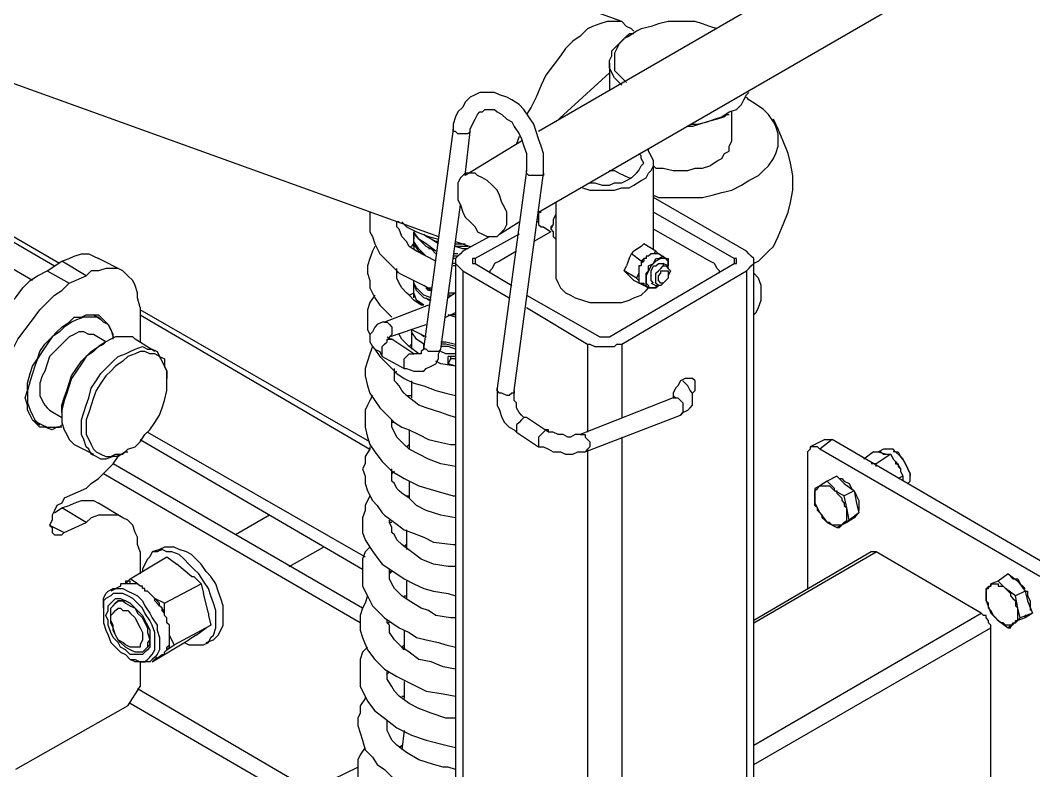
# Model space of a CAD drawing. Extents: x 3 to 592, y 5 to 207.
# Drawn here: x 535.58 to 550.21, y 80.63 to 91.46 of the extents above; entities that cross this region are included whole.
import ezdxf

# ---------------------------------------------------------------- set-up
doc = ezdxf.new("R2010")
doc.units = 0
doc.layers.get('0').update_dxf_attribs({"linetype": 'CONTINUOUS'})
picture_1 = doc.add_image_def('image5.jpg', size_in_pixel=(760, 1236))

msp = doc.modelspace()

# ---------------------------------------------------------------- linework, layer by layer
at = {"color": 7}
for points in [[(527.82257, 93.309722), (541.616181, 88.335556)], [(548.177848, 92.815833), (543.06257, 89.8525)], [(544.262015, 91.44), (542.321737, 92.145556)], [(543.06257, 88.688333), (548.671737, 91.933889)], [(544.438404, 91.298889), (544.403126, 91.334167), (544.33257, 91.369444), (544.262015, 91.44), (544.191459, 91.44), (544.120904, 91.44), (544.050348, 91.44), (543.944515, 91.404722), (543.838681, 91.369444), (543.768126, 91.334167), (543.662293, 91.228333), (543.556459, 91.157778), (543.450626, 91.051944), (543.38007, 90.946111), (543.274237, 90.805), (543.168404, 90.663889), (543.097848, 90.522778), (543.027293, 90.346389), (542.956737, 90.205278), (542.886181, 90.099444)], [(545.637848, 91.334167), (545.532015, 91.369444), (545.426181, 91.404722), (545.320348, 91.44), (545.179237, 91.44), (545.038126, 91.44), (544.932293, 91.44), (544.791181, 91.404722), (544.685348, 91.369444), (544.544237, 91.334167), (544.473681, 91.298889), (544.367848, 91.228333), (544.297293, 91.193056), (544.226737, 91.1225), (544.191459, 91.051944)], [(544.120904, 91.016667), (544.191459, 91.087222), (544.262015, 91.157778), (544.33257, 91.228333), (544.367848, 91.263611)], [(544.438404, 91.263611), (544.367848, 91.263611)], [(544.262015, 90.522778), (544.226737, 90.558056), (544.156181, 90.628611), (544.120904, 90.699167), (544.085626, 90.769722), (544.085626, 90.875556), (544.120904, 90.946111), (544.120904, 91.016667)], [(544.191459, 91.051944), (544.156181, 90.981389), (544.156181, 90.910833), (544.156181, 90.840278), (544.156181, 90.734444), (544.226737, 90.663889), (544.262015, 90.628611), (544.33257, 90.558056)], [(544.085626, 90.840278), (544.085626, 90.522778)], [(544.085626, 90.699167), (543.309515, 89.993611)], [(544.085626, 90.522778), (544.085626, 90.452222)], [(543.133126, 89.252778), (543.133126, 89.288056), (543.133126, 89.429167), (543.133126, 89.535), (543.097848, 89.640833), (543.06257, 89.746667), (543.027293, 89.8525), (542.992015, 89.958333), (542.921459, 90.064167), (542.850904, 90.17), (542.780348, 90.240556), (542.674515, 90.311111), (542.603959, 90.346389), (542.498126, 90.381667), (542.42757, 90.416944), (542.321737, 90.416944), (542.215904, 90.416944), (542.145348, 90.381667), (542.074793, 90.346389), (542.004237, 90.275833), (541.968959, 90.205278), (541.898404, 90.134722), (541.863126, 90.064167), (541.827848, 89.958333), (541.827848, 89.887778)], [(545.249793, 89.958333), (545.355626, 89.958333), (545.496737, 89.993611), (545.60257, 90.028889), (545.708404, 90.064167), (545.814237, 90.134722), (545.92007, 90.17), (545.990626, 90.240556), (546.025904, 90.311111), (546.061181, 90.381667), (546.096459, 90.416944)], [(544.720626, 88.935278), (544.791181, 88.9), (544.932293, 88.9), (545.108681, 88.9), (545.249793, 88.9), (545.426181, 88.9), (545.567293, 88.935278), (545.708404, 88.970556), (545.849515, 89.005833), (545.990626, 89.076389), (546.096459, 89.146944), (546.23757, 89.2175), (546.308126, 89.288056), (546.378681, 89.358611), (546.449237, 89.464444), (546.484515, 89.535), (546.519793, 89.640833), (546.519793, 89.711389), (546.519793, 89.817222), (546.484515, 89.923056), (546.449237, 89.993611), (546.378681, 90.099444), (546.308126, 90.17), (546.202293, 90.240556), (546.096459, 90.311111), (546.061181, 90.346389)], [(542.074793, 89.8525), (542.074793, 89.887778), (542.11007, 89.958333), (542.145348, 90.028889), (542.180626, 90.099444), (542.215904, 90.134722), (542.251181, 90.134722), (542.286459, 90.17), (542.357015, 90.17), (542.42757, 90.17), (542.462848, 90.134722), (542.533404, 90.099444), (542.603959, 90.028889), (542.674515, 89.993611), (542.709793, 89.923056), (542.780348, 89.817222), (542.815626, 89.746667), (542.850904, 89.640833), (542.886181, 89.535), (542.886181, 89.464444), (542.886181, 89.358611), (542.886181, 89.288056)], [(545.778959, 90.099444), (545.743681, 90.064167), (545.637848, 90.028889), (545.496737, 89.993611), (545.390904, 89.958333), (545.28507, 89.923056), (545.214515, 89.923056)], [(545.778959, 90.099444), (545.814237, 90.099444)], [(545.849515, 89.711389), (545.849515, 90.134722)], [(546.449237, 88.194444), (546.519793, 88.335556), (546.590348, 88.511944), (546.660904, 88.688333), (546.696181, 88.829444), (546.731459, 89.005833), (546.731459, 89.2175), (546.696181, 89.393889), (546.660904, 89.535), (546.590348, 89.711389), (546.519793, 89.887778), (546.449237, 90.028889)], [(541.827848, 89.887778), (541.404515, 86.748056)], [(542.074793, 89.8525), (542.039515, 89.817222), (542.004237, 89.817222), (541.968959, 89.817222), (541.898404, 89.817222), (541.863126, 89.8525), (541.827848, 89.8525), (541.827848, 89.887778)], [(542.004237, 89.2175), (542.074793, 89.8525)], [(542.815626, 89.711389), (542.004237, 89.2175)], [(542.780348, 89.781944), (542.74507, 89.676111)], [(544.720626, 89.358611), (544.755904, 89.323333), (544.861737, 89.323333), (545.002848, 89.288056), (545.108681, 89.288056), (545.214515, 89.288056), (545.320348, 89.323333), (545.426181, 89.323333), (545.532015, 89.358611), (545.637848, 89.429167), (545.708404, 89.464444), (545.743681, 89.535), (545.814237, 89.570278), (545.814237, 89.640833), (545.849515, 89.711389)], [(543.69757, 89.041111), (543.803404, 89.005833), (543.909237, 89.005833), (544.01507, 89.005833), (544.156181, 89.005833), (544.262015, 89.041111), (544.367848, 89.041111), (544.438404, 89.076389), (544.544237, 89.146944), (544.614793, 89.182222), (544.65007, 89.252778), (544.685348, 89.288056), (544.720626, 89.358611), (544.720626, 89.429167), (544.685348, 89.499722), (544.65007, 89.570278), (544.65007, 89.605556)], [(543.803404, 89.111667), (543.873959, 89.111667), (543.979793, 89.076389), (544.085626, 89.076389), (544.156181, 89.111667), (544.262015, 89.111667), (544.33257, 89.146944), (544.403126, 89.182222), (544.473681, 89.252778), (544.508959, 89.288056), (544.544237, 89.358611), (544.579515, 89.393889), (544.544237, 89.464444), (544.544237, 89.499722), (544.508959, 89.535)], [(544.720626, 88.159167), (544.720626, 89.393889)], [(542.886181, 89.288056), (542.462848, 86.148333)], [(542.709793, 86.113056), (543.133126, 89.252778)], [(543.133126, 89.252778), (543.133126, 89.2175), (543.097848, 89.2175), (543.06257, 89.2175), (543.027293, 89.2175), (542.956737, 89.2175), (542.921459, 89.2175), (542.886181, 89.252778), (542.886181, 89.288056)], [(544.085626, 89.288056), (544.156181, 89.288056), (544.226737, 89.252778), (544.297293, 89.2175), (544.367848, 89.182222), (544.403126, 89.182222)], [(536.148126, 87.9475), (534.137293, 89.111667)], [(535.76007, 87.700556), (533.467015, 89.041111)], [(534.137293, 89.041111), (536.07757, 87.912222)], [(541.651459, 86.712778), (541.933681, 88.794167)], [(543.309515, 88.829444), (543.309515, 87.771111)], [(546.061181, 88.123889), (544.720626, 88.9)], [(540.628404, 88.688333), (540.628404, 88.653056), (540.628404, 88.511944), (540.628404, 88.406111), (540.663681, 88.335556), (540.698959, 88.229722), (540.769515, 88.088611), (540.910626, 87.9475), (541.051737, 87.806389), (541.263404, 87.700556), (541.47507, 87.594722), (541.510348, 87.594722)], [(543.097848, 88.688333), (543.06257, 88.688333), (543.06257, 88.617778), (543.06257, 88.5825), (543.06257, 88.511944), (543.097848, 88.476667), (543.133126, 88.476667)], [(543.06257, 88.688333), (543.097848, 88.688333)], [(543.06257, 88.5825), (543.06257, 88.617778), (543.06257, 88.688333)], [(543.309515, 88.653056), (543.274237, 88.5825), (543.274237, 88.511944), (543.238959, 88.441389), (543.274237, 88.406111), (543.274237, 88.335556), (543.309515, 88.300278)], [(543.309515, 88.653056), (543.274237, 88.5825), (543.274237, 88.511944), (543.238959, 88.476667)], [(545.884793, 88.018056), (544.720626, 88.688333)], [(541.051737, 88.547222), (541.016459, 88.547222)], [(541.580904, 87.982778), (541.439793, 88.053333), (541.298681, 88.123889), (541.192848, 88.194444), (541.15757, 88.265), (541.087015, 88.335556), (541.051737, 88.441389), (541.016459, 88.476667), (541.016459, 88.547222)], [(541.087015, 88.547222), (541.15757, 88.476667), (541.298681, 88.406111), (541.47507, 88.335556), (541.616181, 88.300278)], [(542.498126, 88.370833), (542.780348, 88.547222)], [(543.06257, 88.547222), (543.027293, 88.547222)], [(543.133126, 88.476667), (543.238959, 88.406111)], [(543.238959, 88.476667), (543.238959, 88.441389)], [(543.309515, 88.547222), (543.309515, 88.476667), (543.309515, 88.441389), (543.309515, 88.370833), (543.309515, 88.335556)], [(541.580904, 88.123889), (541.439793, 88.229722), (541.333959, 88.300278), (541.263404, 88.406111)], [(541.580904, 88.123889), (541.439793, 88.194444), (541.333959, 88.300278), (541.263404, 88.370833), (541.263404, 88.406111)], [(541.580904, 87.982778), (541.439793, 88.053333), (541.333959, 88.159167), (541.263404, 88.265), (541.263404, 88.370833)], [(541.263404, 88.335556), (541.263404, 88.300278)], [(541.616181, 88.265), (541.580904, 88.265), (541.439793, 88.335556), (541.404515, 88.370833)], [(541.616181, 88.229722), (541.510348, 88.300278), (541.47507, 88.335556)], [(542.357015, 88.335556), (541.968959, 88.123889)], [(542.780348, 88.370833), (542.145348, 88.018056)], [(543.238959, 88.406111), (542.992015, 88.265)], [(545.532015, 87.982778), (544.720626, 88.441389)], [(540.698959, 88.194444), (540.663681, 88.123889), (540.628404, 88.018056), (540.593126, 87.912222), (540.593126, 87.806389), (540.628404, 87.700556), (540.628404, 87.594722), (540.698959, 87.453611), (540.769515, 87.347778), (540.84007, 87.277222), (540.910626, 87.206667), (540.945904, 87.171389)], [(541.228126, 88.194444), (541.263404, 88.229722)], [(541.404515, 88.088611), (541.333959, 88.123889), (541.263404, 88.229722), (541.263404, 88.300278)], [(541.263404, 88.194444), (541.263404, 88.229722)], [(541.263404, 88.194444), (541.263404, 88.159167)], [(541.863126, 88.265), (542.074793, 88.194444)], [(541.863126, 88.229722), (541.898404, 88.229722), (542.004237, 88.229722)], [(542.039515, 88.194444), (541.933681, 88.194444), (541.863126, 88.194444)], [(542.039515, 88.159167), (541.968959, 88.159167), (541.863126, 88.194444)], [(544.544237, 88.194444), (544.438404, 88.123889)], [(544.544237, 88.194444), (544.579515, 88.229722)], [(544.755904, 88.123889), (544.579515, 88.229722)], [(546.449237, 88.194444), (546.378681, 88.123889), (546.308126, 88.053333), (546.23757, 87.982778), (546.167015, 87.9475)], [(536.183404, 87.982778), (536.289237, 88.018056), (536.359793, 88.053333), (536.465626, 88.088611), (536.571459, 88.088611), (536.642015, 88.053333), (536.71257, 88.018056)], [(541.580904, 88.088611), (541.510348, 88.159167), (541.47507, 88.159167)], [(541.898404, 88.088611), (541.827848, 88.088611)], [(541.898404, 88.053333), (541.827848, 88.053333)], [(541.968959, 88.123889), (541.933681, 88.088611), (541.898404, 88.053333), (541.863126, 88.018056), (541.863126, 87.982778), (541.863126, 87.9475), (541.898404, 87.912222), (541.933681, 87.876944), (541.968959, 87.841667)], [(542.74507, 88.123889), (542.498126, 87.982778)], [(544.367848, 88.018056), (544.403126, 88.088611)], [(544.403126, 88.088611), (544.438404, 88.123889)], [(544.544237, 87.982778), (544.403126, 88.088611)], [(544.685348, 88.088611), (544.65007, 88.053333), (544.614793, 88.053333), (544.614793, 88.018056)], [(544.791181, 88.088611), (544.755904, 88.088611), (544.720626, 88.088611), (544.685348, 88.088611)], [(544.720626, 88.088611), (544.685348, 88.088611)], [(544.755904, 88.123889), (544.720626, 88.088611)], [(544.791181, 88.088611), (544.755904, 88.088611), (544.720626, 88.088611)], [(544.791181, 88.088611), (544.755904, 88.123889)], [(544.755904, 88.018056), (544.791181, 88.018056), (544.861737, 88.053333), (544.897015, 88.018056), (544.932293, 88.018056), (544.932293, 87.982778), (544.932293, 87.912222)], [(544.897015, 88.018056), (544.791181, 88.088611)], [(546.061181, 87.841667), (546.096459, 87.876944), (546.131737, 87.912222), (546.167015, 87.9475), (546.167015, 87.982778), (546.167015, 88.018056), (546.131737, 88.053333), (546.096459, 88.088611), (546.061181, 88.123889)], [(535.971737, 87.841667), (536.183404, 87.982778)], [(536.536181, 87.771111), (536.183404, 87.982778)], [(537.065348, 87.841667), (536.71257, 88.018056)], [(541.863126, 88.018056), (541.827848, 88.018056)], [(541.863126, 87.9475), (541.827848, 87.9475)], [(541.863126, 87.912222), (541.827848, 87.912222)], [(541.863126, 87.912222), (541.827848, 87.912222)], [(541.863126, 87.982778), (541.863126, 71.225833)], [(542.145348, 88.018056), (542.11007, 88.018056), (542.11007, 87.982778), (542.11007, 87.9475), (542.145348, 87.9475)], [(542.145348, 88.018056), (542.145348, 87.9475)], [(542.145348, 87.9475), (542.674515, 87.63)], [(542.498126, 87.982778), (542.42757, 87.9475), (542.392293, 87.876944), (542.357015, 87.841667), (542.357015, 87.806389)], [(544.085626, 86.889167), (545.884793, 87.9475)], [(544.297293, 87.841667), (544.33257, 87.912222)], [(544.367848, 88.018056), (544.33257, 87.912222)], [(544.544237, 87.912222), (544.508959, 87.912222), (544.508959, 87.876944), (544.508959, 87.841667), (544.508959, 87.806389)], [(544.614793, 88.018056), (544.579515, 88.018056), (544.579515, 87.982778), (544.544237, 87.9475), (544.544237, 87.912222)], [(544.614793, 88.018056), (544.579515, 88.018056), (544.579515, 87.982778), (544.544237, 87.982778), (544.544237, 87.9475), (544.544237, 87.912222)], [(544.614793, 88.018056), (544.579515, 88.018056), (544.544237, 87.982778)], [(544.544237, 87.982778), (544.544237, 87.912222)], [(544.755904, 87.63), (544.755904, 87.594722), (544.720626, 87.594722), (544.685348, 87.594722), (544.65007, 87.594722), (544.614793, 87.63), (544.614793, 87.665278), (544.614793, 87.735833), (544.614793, 87.806389), (544.65007, 87.841667), (544.65007, 87.912222), (544.720626, 87.9475), (544.755904, 88.018056)], [(544.755904, 87.982778), (544.720626, 87.9475), (544.685348, 87.912222), (544.65007, 87.841667), (544.614793, 87.771111), (544.614793, 87.735833), (544.614793, 87.665278), (544.65007, 87.63), (544.65007, 87.594722), (544.720626, 87.594722), (544.755904, 87.594722), (544.791181, 87.63)], [(544.720626, 87.665278), (544.685348, 87.700556), (544.685348, 87.771111), (544.685348, 87.806389), (544.685348, 87.841667), (544.720626, 87.912222), (544.755904, 87.912222)], [(544.932293, 87.876944), (544.932293, 87.912222), (544.932293, 87.9475), (544.932293, 87.982778), (544.897015, 88.018056), (544.861737, 88.018056), (544.826459, 88.018056), (544.755904, 87.982778)], [(544.755904, 87.912222), (544.791181, 87.9475), (544.826459, 87.9475), (544.861737, 87.9475), (544.861737, 87.912222)], [(544.932293, 87.912222), (544.861737, 87.9475)], [(545.673126, 87.806389), (545.673126, 87.841667), (545.637848, 87.876944), (545.60257, 87.9475), (545.532015, 87.982778)], [(545.884793, 87.9475), (545.92007, 87.9475), (545.92007, 87.982778), (545.92007, 88.018056), (545.884793, 88.018056)], [(545.884793, 88.018056), (545.884793, 87.9475)], [(546.167015, 71.225833), (546.167015, 87.982778)], [(534.913404, 85.901389), (534.913404, 86.0425), (534.913404, 86.183611), (534.948681, 86.324722), (534.948681, 86.465833), (535.019237, 86.606944), (535.054515, 86.783333), (535.12507, 86.924444), (535.230904, 87.065556), (535.301459, 87.206667), (535.407293, 87.347778), (535.513126, 87.453611), (535.618959, 87.594722), (535.724793, 87.700556), (535.830626, 87.771111), (535.971737, 87.841667)], [(535.971737, 87.841667), (536.289237, 87.665278)], [(536.289237, 87.665278), (536.536181, 87.771111)], [(537.312293, 87.3125), (537.277015, 87.453611), (537.277015, 87.524167), (537.241737, 87.63), (537.206459, 87.700556), (537.135904, 87.771111), (537.065348, 87.841667), (536.994793, 87.876944), (536.924237, 87.876944), (536.818404, 87.876944), (536.71257, 87.841667), (536.606737, 87.841667), (536.536181, 87.771111)], [(541.404515, 87.347778), (541.369237, 87.347778), (541.263404, 87.418333), (541.192848, 87.488889), (541.15757, 87.524167), (541.087015, 87.594722), (541.051737, 87.665278), (541.016459, 87.735833), (541.016459, 87.806389), (541.016459, 87.841667), (541.016459, 87.876944)], [(541.016459, 87.841667), (541.016459, 87.806389)], [(541.968959, 87.841667), (542.639237, 87.453611)], [(541.968959, 87.841667), (541.968959, 71.084722)], [(543.309515, 87.771111), (543.309515, 87.735833), (543.344793, 87.665278), (543.38007, 87.594722), (543.450626, 87.524167), (543.521181, 87.488889)], [(544.262015, 86.783333), (546.061181, 87.841667)], [(544.473681, 87.735833), (544.297293, 87.841667)], [(544.33257, 87.806389), (544.297293, 87.841667)], [(544.33257, 87.806389), (544.403126, 87.735833)], [(544.438404, 87.700556), (544.403126, 87.735833)], [(544.508959, 87.806389), (544.473681, 87.735833)], [(544.473681, 87.735833), (544.508959, 87.700556)], [(544.508959, 87.806389), (544.508959, 87.771111), (544.508959, 87.735833), (544.508959, 87.700556)], [(544.508959, 87.806389), (544.508959, 87.771111), (544.508959, 87.735833), (544.508959, 87.700556)], [(546.061181, 87.841667), (546.061181, 71.084722)], [(546.167015, 87.206667), (546.202293, 87.241944), (546.23757, 87.3125), (546.272848, 87.418333), (546.272848, 87.488889), (546.272848, 87.559444), (546.272848, 87.63), (546.23757, 87.735833), (546.167015, 87.806389)], [(535.266181, 85.689722), (535.230904, 85.830833), (535.266181, 85.971944), (535.266181, 86.113056), (535.301459, 86.254167), (535.372015, 86.430556), (535.407293, 86.571667), (535.477848, 86.712778), (535.548404, 86.853889), (535.654237, 86.995), (535.76007, 87.136111), (535.865904, 87.277222), (535.971737, 87.383056), (536.07757, 87.488889), (536.183404, 87.559444), (536.289237, 87.665278)], [(541.510348, 87.453611), (541.404515, 87.488889), (541.298681, 87.594722), (541.263404, 87.665278), (541.263404, 87.700556)], [(541.510348, 87.418333), (541.404515, 87.453611), (541.298681, 87.559444), (541.263404, 87.665278), (541.263404, 87.700556)], [(541.404515, 87.347778), (541.298681, 87.418333), (541.263404, 87.524167), (541.263404, 87.63), (541.263404, 87.665278)], [(541.369237, 87.347778), (541.298681, 87.418333), (541.263404, 87.524167), (541.263404, 87.594722)], [(541.510348, 87.559444), (541.404515, 87.63)], [(541.510348, 87.559444), (541.47507, 87.559444), (541.439793, 87.594722)], [(543.521181, 87.488889), (543.591737, 87.453611), (543.69757, 87.418333), (543.803404, 87.383056), (543.909237, 87.383056), (544.01507, 87.383056), (544.156181, 87.383056), (544.262015, 87.383056), (544.367848, 87.418333), (544.438404, 87.453611), (544.544237, 87.488889), (544.614793, 87.559444), (544.65007, 87.594722)], [(544.579515, 87.63), (544.438404, 87.700556)], [(544.508959, 87.700556), (544.508959, 87.665278), (544.544237, 87.665278)], [(544.544237, 87.665278), (544.65007, 87.594722)], [(544.544237, 87.665278), (544.579515, 87.665278)], [(544.579515, 87.665278), (544.579515, 87.63)], [(544.579515, 87.665278), (544.579515, 87.63)], [(544.579515, 87.63), (544.614793, 87.63)], [(544.685348, 87.665278), (544.755904, 87.63)], [(544.755904, 87.63), (544.791181, 87.63)], [(540.698959, 87.488889), (540.628404, 87.383056), (540.593126, 87.277222), (540.593126, 87.136111), (540.593126, 86.995), (540.628404, 86.924444), (540.628404, 86.818611)], [(541.192848, 87.488889), (541.263404, 87.524167)], [(541.263404, 87.453611), (541.263404, 87.488889), (541.263404, 87.524167)], [(541.510348, 87.418333), (541.47507, 87.418333), (541.439793, 87.453611)], [(541.863126, 87.524167), (541.757293, 87.453611)], [(541.757293, 87.524167), (541.863126, 87.524167)], [(541.79257, 87.488889), (541.757293, 87.488889)], [(542.886181, 87.488889), (543.944515, 86.889167)], [(537.312293, 87.3125), (537.312293, 86.818611)], [(541.47507, 87.347778), (540.84007, 87.100833)], [(542.886181, 87.3125), (543.768126, 86.783333)], [(535.654237, 86.007222), (535.689515, 86.113056), (535.689515, 86.218889), (535.724793, 86.36), (535.76007, 86.465833), (535.830626, 86.571667), (535.865904, 86.6775), (535.936459, 86.783333), (536.042293, 86.889167), (536.112848, 86.959722), (536.183404, 87.030278), (536.289237, 87.100833), (536.359793, 87.171389), (536.465626, 87.171389), (536.536181, 87.206667), (536.642015, 87.206667), (536.71257, 87.206667), (536.747848, 87.171389), (536.818404, 87.100833), (536.853681, 87.065556), (536.888959, 86.995), (536.924237, 86.889167)], [(536.924237, 86.853889), (536.924237, 86.924444), (536.888959, 86.995), (536.853681, 87.065556), (536.783126, 87.100833), (536.71257, 87.171389), (536.642015, 87.171389), (536.571459, 87.171389), (536.500904, 87.171389), (536.39507, 87.136111), (536.324515, 87.100833), (536.218681, 87.030278), (536.148126, 86.959722), (536.042293, 86.889167), (535.971737, 86.783333), (535.901181, 86.6775), (535.830626, 86.571667), (535.795348, 86.465833), (535.76007, 86.36), (535.724793, 86.254167), (535.689515, 86.113056), (535.689515, 86.007222)], [(536.747848, 87.136111), (536.642015, 87.206667)], [(540.628404, 85.372222), (537.312293, 87.277222)], [(537.312293, 87.206667), (540.628404, 85.266389)], [(541.722015, 87.171389), (541.863126, 87.241944)], [(541.863126, 87.171389), (541.757293, 87.206667)], [(541.863126, 87.206667), (541.79257, 87.206667)], [(541.863126, 87.206667), (541.827848, 87.206667)], [(540.84007, 87.100833), (540.804793, 87.100833), (540.734237, 87.065556), (540.698959, 87.030278), (540.663681, 86.959722), (540.628404, 86.924444), (540.628404, 86.853889), (540.628404, 86.818611), (540.663681, 86.748056), (540.698959, 86.712778), (540.769515, 86.6775), (540.804793, 86.606944)], [(540.84007, 87.100833), (540.875348, 87.100833), (540.910626, 87.065556), (540.945904, 87.030278), (540.945904, 86.995), (540.945904, 86.959722)], [(540.910626, 86.889167), (541.439793, 87.065556)], [(536.642015, 86.924444), (536.571459, 86.924444), (536.500904, 86.959722), (536.430348, 86.959722), (536.359793, 86.924444), (536.289237, 86.889167), (536.218681, 86.818611), (536.148126, 86.748056), (536.07757, 86.6775), (536.007015, 86.606944), (535.971737, 86.501111), (535.936459, 86.395278), (535.901181, 86.324722), (535.865904, 86.218889), (535.865904, 86.113056)], [(537.241737, 86.853889), (537.206459, 86.889167), (537.135904, 86.889167), (537.065348, 86.889167), (536.959515, 86.889167), (536.888959, 86.853889), (536.818404, 86.818611), (536.71257, 86.748056), (536.642015, 86.6775), (536.536181, 86.606944), (536.465626, 86.501111), (536.39507, 86.395278), (536.324515, 86.289444), (536.289237, 86.183611), (536.253959, 86.077778), (536.218681, 85.971944), (536.183404, 85.830833), (536.183404, 85.725)], [(536.818404, 86.818611), (536.642015, 86.924444)], [(540.945904, 86.853889), (540.910626, 86.853889), (540.875348, 86.889167)], [(540.945904, 86.959722), (540.945904, 86.924444), (540.910626, 86.889167)], [(540.910626, 86.853889), (540.910626, 86.889167)], [(541.333959, 86.642222), (541.192848, 86.748056), (541.087015, 86.853889), (541.051737, 86.924444)], [(541.228126, 86.995), (541.439793, 86.889167)], [(541.228126, 86.995), (541.228126, 86.712778)], [(541.404515, 86.748056), (541.404515, 86.783333), (541.298681, 86.853889), (541.228126, 86.959722)], [(541.404515, 86.889167), (541.369237, 86.924444)], [(543.944515, 86.889167), (543.979793, 86.889167), (544.01507, 86.889167), (544.050348, 86.889167), (544.085626, 86.889167)], [(536.183404, 85.795556), (536.183404, 85.901389), (536.218681, 86.007222), (536.253959, 86.113056), (536.289237, 86.218889), (536.324515, 86.324722), (536.39507, 86.430556), (536.465626, 86.536389), (536.536181, 86.606944), (536.606737, 86.6775), (536.71257, 86.748056), (536.783126, 86.783333)], [(536.465626, 85.583889), (536.465626, 85.689722), (536.500904, 85.795556), (536.536181, 85.901389), (536.571459, 86.007222), (536.606737, 86.148333), (536.677293, 86.254167), (536.747848, 86.36), (536.818404, 86.430556), (536.924237, 86.536389), (536.994793, 86.606944), (537.100626, 86.642222), (537.171181, 86.6775), (537.241737, 86.712778), (537.34757, 86.748056), (537.418126, 86.712778), (537.488681, 86.712778), (537.559237, 86.6775), (537.594515, 86.606944), (537.66507, 86.571667), (537.66507, 86.465833), (537.700348, 86.395278), (537.700348, 86.289444)], [(536.818404, 86.818611), (536.783126, 86.783333)], [(537.523959, 86.6775), (537.241737, 86.853889)], [(540.663681, 86.748056), (540.628404, 86.642222), (540.593126, 86.536389), (540.557848, 86.430556), (540.557848, 86.324722), (540.593126, 86.183611), (540.628404, 86.077778), (540.698959, 85.971944), (540.769515, 85.866111), (540.84007, 85.795556), (540.910626, 85.725), (540.981181, 85.654444), (541.087015, 85.583889), (541.192848, 85.548611), (541.333959, 85.478056), (541.47507, 85.4075), (541.616181, 85.372222), (541.79257, 85.336944), (541.863126, 85.336944)], [(540.698959, 86.712778), (540.769515, 86.606944), (540.945904, 86.430556), (541.016459, 86.36), (541.122293, 86.289444), (541.263404, 86.218889), (541.404515, 86.183611), (541.580904, 86.113056), (541.722015, 86.077778), (541.863126, 86.0425)], [(540.804793, 86.606944), (540.804793, 86.642222), (540.804793, 86.6775), (540.804793, 86.748056), (540.84007, 86.783333), (540.875348, 86.818611), (540.875348, 86.853889), (540.910626, 86.853889), (540.945904, 86.853889)], [(541.263404, 86.642222), (540.945904, 86.853889)], [(541.122293, 86.430556), (541.15757, 86.430556), (541.263404, 86.395278), (541.333959, 86.395278), (541.404515, 86.395278), (541.439793, 86.430556), (541.510348, 86.465833), (541.580904, 86.501111), (541.616181, 86.571667), (541.616181, 86.642222), (541.651459, 86.712778)], [(541.192848, 86.748056), (541.228126, 86.783333)], [(541.404515, 86.748056), (541.404515, 86.712778), (541.369237, 86.6775), (541.369237, 86.642222), (541.333959, 86.642222), (541.298681, 86.642222), (541.263404, 86.642222)], [(541.651459, 86.712778), (541.616181, 86.6775), (541.580904, 86.6775), (541.510348, 86.6775), (541.47507, 86.6775), (541.439793, 86.712778), (541.404515, 86.712778), (541.404515, 86.748056)], [(541.651459, 86.818611), (541.722015, 86.818611), (541.863126, 86.783333)], [(541.863126, 86.748056), (541.722015, 86.783333), (541.651459, 86.783333)], [(541.863126, 86.712778), (541.757293, 86.748056), (541.651459, 86.748056)], [(543.768126, 86.783333), (543.803404, 86.783333), (543.873959, 86.748056), (543.944515, 86.748056), (544.01507, 86.748056), (544.085626, 86.748056), (544.156181, 86.748056), (544.191459, 86.783333), (544.262015, 86.783333)], [(543.768126, 86.783333), (543.768126, 85.513333)], [(544.262015, 86.783333), (544.262015, 85.725)], [(540.804793, 86.606944), (541.122293, 86.430556)], [(541.122293, 86.430556), (541.122293, 86.465833), (541.122293, 86.501111), (541.122293, 86.571667), (541.15757, 86.606944), (541.192848, 86.642222), (541.228126, 86.642222), (541.263404, 86.642222)], [(541.863126, 86.642222), (541.722015, 86.642222), (541.651459, 86.6775)], [(541.757293, 86.501111), (541.757293, 86.606944)], [(541.863126, 86.606944), (541.757293, 86.606944)], [(541.79257, 86.571667), (541.757293, 86.501111)], [(541.79257, 86.606944), (541.79257, 86.571667)], [(541.863126, 86.571667), (541.79257, 86.571667)], [(541.863126, 85.725), (541.757293, 85.760278), (541.651459, 85.795556), (541.545626, 85.830833), (541.439793, 85.866111), (541.333959, 85.901389), (541.15757, 86.0425), (541.122293, 86.077778), (541.087015, 86.113056), (541.051737, 86.183611), (541.016459, 86.218889), (540.981181, 86.254167), (540.981181, 86.324722), (540.981181, 86.395278), (540.981181, 86.430556)], [(541.863126, 86.465833), (541.651459, 86.501111), (541.580904, 86.536389)], [(541.863126, 86.465833), (541.757293, 86.501111)], [(537.700348, 86.254167), (537.700348, 86.289444)], [(541.016459, 86.395278), (540.981181, 86.36)], [(545.179237, 86.289444), (545.108681, 86.254167), (545.073404, 86.183611), (545.038126, 86.148333), (545.002848, 86.077778), (545.002848, 86.0425), (545.002848, 86.007222)], [(545.28507, 86.077778), (545.320348, 86.113056), (545.320348, 86.148333), (545.320348, 86.218889), (545.320348, 86.254167), (545.28507, 86.289444), (545.249793, 86.289444), (545.214515, 86.289444), (545.179237, 86.289444)], [(541.228126, 86.254167), (541.228126, 86.007222)], [(542.462848, 86.148333), (542.462848, 86.077778), (542.462848, 86.007222), (542.462848, 85.901389), (542.498126, 85.830833), (542.533404, 85.725), (542.568681, 85.654444), (542.639237, 85.583889), (542.709793, 85.548611), (542.74507, 85.513333)], [(542.709793, 86.113056), (542.709793, 86.077778), (542.674515, 86.077778), (542.639237, 86.0425), (542.603959, 86.0425), (542.533404, 86.077778), (542.498126, 86.077778), (542.462848, 86.113056), (542.462848, 86.148333)], [(545.108681, 85.760278), (545.143959, 85.795556), (545.214515, 85.830833), (545.249793, 85.866111), (545.28507, 85.901389), (545.28507, 85.971944), (545.28507, 86.007222), (545.28507, 86.077778), (545.249793, 86.113056), (545.214515, 86.183611), (545.179237, 86.218889), (545.143959, 86.254167)], [(536.183404, 85.583889), (536.112848, 85.583889), (536.042293, 85.548611), (535.936459, 85.583889), (535.865904, 85.583889), (535.830626, 85.619167), (535.76007, 85.689722), (535.724793, 85.760278), (535.689515, 85.830833), (535.689515, 85.901389), (535.654237, 86.007222)], [(535.689515, 86.007222), (535.689515, 85.936667), (535.724793, 85.830833), (535.76007, 85.760278), (535.795348, 85.689722), (535.830626, 85.654444), (535.901181, 85.619167), (535.971737, 85.583889), (536.042293, 85.583889), (536.148126, 85.583889), (536.183404, 85.619167)], [(535.865904, 86.113056), (535.865904, 86.0425), (535.901181, 85.971944), (535.936459, 85.901389), (535.971737, 85.866111), (536.007015, 85.830833)], [(540.663681, 86.0425), (540.628404, 85.971944), (540.593126, 85.901389), (540.557848, 85.830833), (540.557848, 85.725), (540.557848, 85.583889), (540.593126, 85.442778), (540.628404, 85.336944), (540.698959, 85.231111), (540.804793, 85.09), (540.945904, 84.948889), (541.122293, 84.843056), (541.333959, 84.737222), (541.580904, 84.666667), (541.827848, 84.596111), (541.863126, 84.596111)], [(541.15757, 86.0425), (541.228126, 86.0425)], [(542.886181, 85.725), (542.850904, 85.725), (542.815626, 85.760278), (542.780348, 85.795556), (542.74507, 85.866111), (542.74507, 85.936667), (542.709793, 85.971944), (542.709793, 86.0425), (542.709793, 86.077778), (542.709793, 86.113056)], [(545.002848, 86.007222), (543.662293, 85.478056)], [(545.002848, 86.0425), (545.038126, 86.007222)], [(545.002848, 86.0425), (545.002848, 86.007222)], [(545.038126, 86.007222), (545.002848, 86.007222)], [(545.002848, 86.007222), (545.038126, 86.007222), (545.073404, 86.007222), (545.108681, 85.971944), (545.143959, 85.936667), (545.143959, 85.866111), (545.143959, 85.830833), (545.143959, 85.795556), (545.108681, 85.760278)], [(535.76007, 85.689722), (535.865904, 85.619167)], [(536.007015, 85.830833), (536.183404, 85.725)], [(536.183404, 85.795556), (536.183404, 85.725)], [(536.183404, 85.725), (536.183404, 85.654444), (536.218681, 85.548611), (536.253959, 85.478056), (536.289237, 85.4075), (536.324515, 85.372222), (536.359793, 85.336944)], [(541.863126, 85.019444), (541.651459, 85.054722), (541.47507, 85.125278), (541.333959, 85.195833), (541.192848, 85.266389), (541.122293, 85.336944), (541.016459, 85.442778), (540.981181, 85.513333), (540.945904, 85.583889), (540.945904, 85.654444), (540.945904, 85.689722)], [(542.886181, 85.725), (542.850904, 85.725), (542.815626, 85.689722), (542.780348, 85.654444), (542.74507, 85.619167), (542.74507, 85.583889), (542.74507, 85.548611), (542.74507, 85.513333)], [(543.203681, 85.513333), (542.886181, 85.725)], [(543.732848, 85.231111), (545.108681, 85.760278)], [(537.100626, 85.231111), (536.994793, 85.160556), (536.924237, 85.160556), (536.818404, 85.125278), (536.747848, 85.125278), (536.677293, 85.160556), (536.606737, 85.195833), (536.571459, 85.266389), (536.536181, 85.301667), (536.500904, 85.4075), (536.465626, 85.478056), (536.465626, 85.583889)], [(540.981181, 85.654444), (540.945904, 85.654444)], [(541.192848, 85.548611), (541.192848, 85.266389)], [(543.203681, 85.513333), (543.203681, 85.548611), (543.168404, 85.548611), (543.133126, 85.513333), (543.097848, 85.478056), (543.06257, 85.442778), (543.06257, 85.372222), (543.06257, 85.336944), (543.06257, 85.301667)], [(537.312293, 85.4075), (540.52257, 83.537778)], [(537.418126, 85.513333), (540.557848, 83.714167)], [(542.74507, 85.513333), (543.06257, 85.301667)], [(543.662293, 85.478056), (543.627015, 85.478056), (543.591737, 85.478056), (543.521181, 85.442778), (543.485904, 85.442778), (543.415348, 85.478056), (543.344793, 85.478056), (543.274237, 85.513333), (543.203681, 85.513333)], [(543.662293, 85.478056), (543.69757, 85.478056), (543.732848, 85.478056), (543.732848, 85.442778), (543.768126, 85.4075), (543.803404, 85.372222), (543.803404, 85.301667), (543.768126, 85.266389), (543.732848, 85.231111)], [(544.262015, 85.442778), (544.262015, 70.061667)], [(547.19007, 85.4075), (546.978404, 85.301667)], [(547.295904, 85.4075), (547.119515, 85.266389)], [(547.19007, 85.4075), (547.225348, 85.4075), (547.260626, 85.4075), (547.295904, 85.4075)], [(550.506181, 83.537778), (547.295904, 85.4075)], [(536.359793, 85.336944), (536.642015, 85.195833)], [(540.628404, 85.301667), (540.628404, 85.266389), (540.557848, 85.160556), (540.557848, 85.054722), (540.52257, 84.984167), (540.557848, 84.878333), (540.557848, 84.7725), (540.593126, 84.666667), (540.663681, 84.525556), (540.734237, 84.455), (540.804793, 84.349167), (540.84007, 84.313889), (540.981181, 84.208056), (541.122293, 84.102222), (541.228126, 84.066944), (541.404515, 83.996389), (541.545626, 83.925833), (541.827848, 83.890556), (541.863126, 83.890556)], [(541.15757, 85.301667), (541.192848, 85.336944)], [(543.06257, 85.301667), (543.133126, 85.301667), (543.203681, 85.266389), (543.274237, 85.231111), (543.38007, 85.231111), (543.450626, 85.195833), (543.556459, 85.195833), (543.627015, 85.231111), (543.69757, 85.231111), (543.732848, 85.231111)], [(543.768126, 85.266389), (543.768126, 70.061667)], [(547.119515, 85.266389), (547.084237, 85.301667), (547.048959, 85.301667), (547.013681, 85.301667), (546.978404, 85.301667), (546.978404, 85.266389), (546.943126, 85.231111), (546.943126, 85.195833), (546.943126, 85.160556)], [(550.294515, 83.431944), (547.119515, 85.266389)], [(548.036737, 85.266389), (547.966181, 85.231111)], [(548.107293, 85.266389), (548.072015, 85.266389), (548.036737, 85.266389)], [(548.389515, 84.7725), (548.424793, 84.807778), (548.424793, 84.843056), (548.424793, 84.913611), (548.389515, 84.984167), (548.354237, 85.054722), (548.318959, 85.125278), (548.283681, 85.160556), (548.213126, 85.231111), (548.177848, 85.266389), (548.107293, 85.266389)], [(536.536181, 84.701944), (536.606737, 84.7725), (536.71257, 84.843056), (536.818404, 84.948889), (536.924237, 85.054722), (536.994793, 85.160556), (536.994793, 85.195833)], [(537.100626, 85.231111), (537.135904, 85.231111)], [(546.943126, 85.160556), (546.943126, 83.255556)], [(547.895626, 85.231111), (547.754515, 85.125278)], [(547.895626, 85.231111), (547.966181, 85.231111)], [(548.14257, 85.195833), (547.930904, 85.054722)], [(547.966181, 85.231111), (548.072015, 85.195833)], [(547.966181, 85.231111), (548.001459, 85.231111), (548.036737, 85.195833), (548.072015, 85.195833)], [(548.072015, 85.195833), (548.14257, 85.195833)], [(548.14257, 85.195833), (548.177848, 85.125278)], [(548.213126, 85.231111), (548.177848, 85.231111)], [(548.177848, 85.125278), (548.213126, 85.09)], [(548.213126, 85.231111), (548.248404, 85.231111), (548.283681, 85.160556), (548.318959, 85.125278), (548.354237, 85.054722), (548.389515, 84.984167), (548.424793, 84.913611), (548.424793, 84.878333)], [(540.52257, 82.973333), (536.924237, 85.054722)], [(541.863126, 84.278611), (541.651459, 84.313889), (541.439793, 84.384444), (541.298681, 84.455), (541.192848, 84.560833), (541.087015, 84.631389), (541.051737, 84.666667), (541.016459, 84.701944), (540.981181, 84.7725), (540.945904, 84.807778), (540.945904, 84.878333), (540.945904, 84.948889), (540.945904, 84.984167)], [(547.930904, 85.054722), (547.860348, 85.054722)], [(547.930904, 85.019444), (547.930904, 85.054722)], [(548.213126, 85.09), (548.283681, 84.984167)], [(548.213126, 85.09), (548.213126, 85.054722), (548.248404, 85.054722), (548.248404, 85.019444), (548.283681, 84.984167)], [(548.283681, 84.984167), (548.283681, 84.948889)], [(540.487293, 82.761667), (536.783126, 84.913611)], [(540.981181, 84.948889), (540.945904, 84.913611)], [(547.366459, 84.878333), (547.225348, 84.807778)], [(547.366459, 84.878333), (547.472293, 84.7725)], [(547.401737, 84.843056), (547.437015, 84.843056), (547.472293, 84.807778), (547.542848, 84.7725), (547.578126, 84.701944), (547.613404, 84.666667)], [(548.318959, 84.878333), (548.248404, 84.843056)], [(548.283681, 84.948889), (548.318959, 84.878333)], [(548.318959, 84.878333), (548.318959, 84.807778)], [(548.424793, 84.843056), (548.424793, 84.878333)], [(536.536181, 84.701944), (536.218681, 84.560833)], [(541.192848, 84.807778), (541.192848, 84.560833)], [(547.048959, 84.490278), (547.048959, 84.525556), (547.048959, 84.560833), (547.048959, 84.596111), (547.048959, 84.631389), (547.048959, 84.666667), (547.084237, 84.701944), (547.119515, 84.737222)], [(547.119515, 84.737222), (547.048959, 84.701944), (547.048959, 84.666667)], [(547.048959, 84.666667), (547.048959, 84.490278)], [(547.225348, 84.807778), (547.119515, 84.737222)], [(547.119515, 84.737222), (547.154793, 84.737222), (547.19007, 84.737222), (547.225348, 84.737222), (547.260626, 84.737222), (547.295904, 84.701944), (547.331181, 84.666667)], [(547.331181, 84.666667), (547.331181, 84.701944), (547.225348, 84.807778)], [(547.331181, 84.666667), (547.366459, 84.666667), (547.366459, 84.631389), (547.401737, 84.596111), (547.437015, 84.560833), (547.437015, 84.525556), (547.472293, 84.490278), (547.472293, 84.455), (547.50757, 84.419722)], [(547.472293, 84.596111), (547.331181, 84.666667)], [(547.472293, 84.7725), (547.613404, 84.666667)], [(547.613404, 84.666667), (547.472293, 84.596111)], [(547.613404, 84.666667), (547.648681, 84.490278)], [(547.613404, 84.666667), (547.648681, 84.596111), (547.683959, 84.525556), (547.683959, 84.455), (547.683959, 84.384444)], [(536.218681, 84.560833), (536.183404, 84.490278), (536.112848, 84.455), (536.07757, 84.384444), (536.042293, 84.313889), (536.042293, 84.243333), (536.007015, 84.172778), (536.042293, 84.1375), (536.042293, 84.066944), (536.07757, 84.031667), (536.112848, 84.031667), (536.183404, 84.031667), (536.218681, 84.066944)], [(536.183404, 84.419722), (536.289237, 84.455), (536.359793, 84.490278), (536.465626, 84.525556), (536.571459, 84.525556), (536.642015, 84.525556), (536.71257, 84.490278)], [(540.628404, 84.596111), (540.557848, 84.455), (540.557848, 84.384444), (540.52257, 84.278611), (540.52257, 84.172778), (540.52257, 84.066944), (540.557848, 83.961111), (540.628404, 83.855278), (540.698959, 83.749444), (540.804793, 83.608333), (541.016459, 83.467222), (541.122293, 83.396667), (541.263404, 83.326111), (541.404515, 83.255556), (541.545626, 83.220278), (541.757293, 83.185), (541.863126, 83.149722)], [(541.15757, 84.596111), (541.192848, 84.596111)], [(547.50757, 84.419722), (547.472293, 84.596111)], [(536.07757, 84.349167), (536.183404, 84.419722)], [(536.536181, 84.208056), (536.183404, 84.419722)], [(537.065348, 84.278611), (536.71257, 84.490278)], [(547.225348, 84.208056), (547.19007, 84.243333), (547.154793, 84.278611), (547.154793, 84.313889), (547.119515, 84.349167), (547.084237, 84.384444), (547.084237, 84.419722), (547.048959, 84.455), (547.048959, 84.490278)], [(547.048959, 84.490278), (547.119515, 84.349167)], [(547.437015, 84.172778), (547.472293, 84.208056), (547.50757, 84.243333), (547.50757, 84.278611), (547.50757, 84.313889), (547.50757, 84.349167), (547.50757, 84.384444), (547.50757, 84.419722)], [(547.542848, 84.243333), (547.50757, 84.419722)], [(547.648681, 84.490278), (547.683959, 84.349167)], [(537.312293, 83.784722), (537.277015, 83.890556), (537.277015, 83.996389), (537.241737, 84.066944), (537.206459, 84.172778), (537.135904, 84.243333), (537.065348, 84.278611), (536.994793, 84.313889), (536.924237, 84.313889), (536.818404, 84.313889), (536.71257, 84.313889), (536.606737, 84.278611), (536.536181, 84.208056)], [(539.182015, 84.313889), (538.688126, 84.031667)], [(541.863126, 83.573056), (541.757293, 83.573056), (541.545626, 83.608333), (541.369237, 83.678889), (541.228126, 83.784722), (541.087015, 83.890556), (541.016459, 83.961111), (540.981181, 84.031667), (540.945904, 84.066944), (540.945904, 84.1375), (540.910626, 84.208056), (540.910626, 84.243333)], [(547.119515, 84.349167), (547.225348, 84.208056)], [(547.437015, 84.172778), (547.472293, 84.208056), (547.542848, 84.243333)], [(547.613404, 84.278611), (547.50757, 84.208056)], [(547.683959, 84.349167), (547.542848, 84.243333)], [(547.683959, 84.349167), (547.613404, 84.278611)], [(547.648681, 84.313889), (547.613404, 84.278611)], [(536.007015, 84.172778), (536.218681, 84.066944)], [(536.218681, 84.066944), (536.536181, 84.208056)], [(540.945904, 84.208056), (540.910626, 84.208056)], [(541.15757, 84.102222), (541.15757, 83.82)], [(547.437015, 84.172778), (547.401737, 84.172778), (547.366459, 84.172778), (547.331181, 84.172778), (547.295904, 84.172778), (547.260626, 84.208056), (547.225348, 84.208056)], [(547.225348, 84.208056), (547.366459, 84.1375)], [(547.50757, 84.208056), (547.366459, 84.1375)], [(547.366459, 84.1375), (547.401737, 84.1375), (547.437015, 84.172778)], [(537.947293, 82.479444), (538.017848, 82.444167), (538.088404, 82.444167), (538.158959, 82.444167), (538.229515, 82.444167), (538.30007, 82.479444), (538.335348, 82.55), (538.370626, 82.585278), (538.405904, 82.691111), (538.405904, 82.761667), (538.405904, 82.8675), (538.405904, 82.938056), (538.370626, 83.043889), (538.335348, 83.149722), (538.30007, 83.255556), (538.229515, 83.361389), (538.158959, 83.467222), (538.088404, 83.537778), (538.017848, 83.608333), (537.947293, 83.678889), (537.876737, 83.749444), (537.770904, 83.784722), (537.700348, 83.784722), (537.629793, 83.82), (537.559237, 83.784722), (537.488681, 83.784722), (537.453404, 83.714167), (537.418126, 83.678889), (537.382848, 83.608333), (537.34757, 83.537778)], [(537.594515, 83.82), (537.488681, 83.784722)], [(538.370626, 82.514722), (538.405904, 82.55), (538.441181, 82.585278), (538.476459, 82.655833), (538.511737, 82.726389), (538.511737, 82.832222), (538.511737, 82.902778), (538.511737, 83.008611), (538.476459, 83.114444), (538.441181, 83.220278), (538.405904, 83.326111), (538.335348, 83.431944), (538.264793, 83.5025), (538.194237, 83.608333), (538.123681, 83.678889), (538.053126, 83.749444), (537.98257, 83.784722), (537.876737, 83.82), (537.806181, 83.855278), (537.735626, 83.855278), (537.66507, 83.855278), (537.594515, 83.82)], [(539.464237, 83.573056), (539.958126, 83.855278)], [(540.628404, 83.855278), (540.557848, 83.784722), (540.52257, 83.678889), (540.52257, 83.573056), (540.52257, 83.5025), (540.52257, 83.396667), (540.52257, 83.290833), (540.593126, 83.149722), (540.663681, 83.008611), (540.769515, 82.902778), (540.84007, 82.832222), (540.945904, 82.761667), (541.051737, 82.691111), (541.192848, 82.620556), (541.298681, 82.55), (541.439793, 82.514722), (541.616181, 82.479444), (541.722015, 82.444167), (541.863126, 82.408889)], [(541.122293, 83.855278), (541.15757, 83.890556)], [(537.171181, 83.396667), (537.700348, 83.714167)], [(537.312293, 83.784722), (537.312293, 83.467222)], [(537.700348, 83.714167), (537.841459, 83.608333)], [(547.860348, 83.784722), (546.167015, 82.796944)], [(546.167015, 82.761667), (547.930904, 83.784722)], [(547.930904, 83.784722), (547.895626, 83.784722), (547.860348, 83.784722)], [(549.447848, 82.902778), (547.930904, 83.784722)], [(537.34757, 83.537778), (537.34757, 83.5025)], [(538.053126, 83.431944), (537.841459, 83.608333)], [(541.863126, 82.832222), (541.79257, 82.832222), (541.580904, 82.8675), (541.47507, 82.938056), (541.369237, 82.973333), (541.192848, 83.079167), (541.087015, 83.149722), (540.981181, 83.255556), (540.945904, 83.326111), (540.910626, 83.396667), (540.910626, 83.431944), (540.910626, 83.537778)], [(540.945904, 83.5025), (540.910626, 83.467222)], [(540.910626, 83.5025), (540.945904, 83.5025)], [(537.171181, 83.396667), (537.100626, 83.326111)], [(537.312293, 83.290833), (537.277015, 83.326111), (537.241737, 83.326111), (537.206459, 83.326111), (537.171181, 83.326111), (537.171181, 83.361389), (537.135904, 83.361389), (537.100626, 83.361389), (537.100626, 83.326111)], [(537.312293, 83.290833), (537.277015, 83.326111), (537.171181, 83.396667)], [(538.053126, 83.431944), (538.088404, 83.431944), (538.194237, 83.326111)], [(541.15757, 83.361389), (541.15757, 83.114444)], [(549.694793, 83.361389), (549.588959, 83.326111), (549.588959, 83.290833)], [(549.835904, 83.467222), (549.694793, 83.361389)], [(549.800626, 83.255556), (549.694793, 83.361389)], [(549.835904, 83.467222), (549.977015, 83.361389)], [(549.871181, 83.431944), (549.906459, 83.396667), (549.977015, 83.396667), (550.012293, 83.326111), (550.04757, 83.290833), (550.082848, 83.255556)], [(549.977015, 83.361389), (550.082848, 83.220278)], [(536.783126, 82.973333), (536.783126, 83.043889), (536.783126, 83.114444), (536.818404, 83.185), (536.853681, 83.220278), (536.924237, 83.255556), (536.994793, 83.255556), (537.065348, 83.255556), (537.135904, 83.220278), (537.206459, 83.185), (537.277015, 83.149722), (537.34757, 83.079167), (537.382848, 83.008611), (537.453404, 82.902778), (537.488681, 82.832222), (537.559237, 82.726389), (537.559237, 82.655833)], [(537.03007, 83.290833), (536.888959, 83.220278)], [(537.065348, 83.326111), (537.03007, 83.326111), (537.03007, 83.290833)], [(537.34757, 83.290833), (537.312293, 83.290833), (537.277015, 83.326111), (537.241737, 83.326111), (537.206459, 83.326111), (537.171181, 83.326111), (537.135904, 83.326111), (537.100626, 83.326111), (537.065348, 83.326111)], [(537.100626, 83.326111), (537.065348, 83.326111)], [(537.34757, 83.290833), (537.312293, 83.290833)], [(537.488681, 83.149722), (537.453404, 83.185), (537.418126, 83.220278), (537.382848, 83.220278), (537.382848, 83.255556), (537.34757, 83.255556), (537.34757, 83.290833)], [(537.66507, 83.043889), (538.194237, 83.326111)], [(538.194237, 83.326111), (538.229515, 83.185)], [(549.518404, 83.079167), (549.518404, 83.114444), (549.518404, 83.149722), (549.518404, 83.185), (549.518404, 83.220278), (549.518404, 83.255556), (549.553681, 83.255556), (549.553681, 83.290833), (549.588959, 83.290833)], [(549.588959, 83.290833), (549.518404, 83.255556)], [(549.518404, 83.255556), (549.518404, 83.079167)], [(549.588959, 83.290833), (549.588959, 83.326111), (549.624237, 83.326111), (549.659515, 83.326111), (549.694793, 83.326111), (549.694793, 83.290833), (549.73007, 83.290833), (549.765348, 83.290833), (549.800626, 83.255556)], [(549.800626, 83.255556), (549.835904, 83.220278), (549.871181, 83.185), (549.871181, 83.149722), (549.906459, 83.114444), (549.941737, 83.079167), (549.941737, 83.043889), (549.941737, 83.008611), (549.977015, 82.973333)], [(549.941737, 83.149722), (549.800626, 83.255556)], [(550.082848, 83.220278), (549.941737, 83.149722)], [(550.082848, 83.220278), (550.118126, 83.079167)], [(550.082848, 83.220278), (550.118126, 83.220278), (550.118126, 83.149722), (550.153404, 83.079167), (550.153404, 83.008611), (550.153404, 82.938056)], [(536.994793, 83.079167), (536.959515, 83.043889)], [(537.171181, 83.043889), (537.100626, 83.079167), (537.065348, 83.079167), (536.994793, 83.079167)], [(537.700348, 82.832222), (537.66507, 82.8675), (537.66507, 82.902778), (537.629793, 82.973333), (537.594515, 83.008611), (537.559237, 83.043889), (537.523959, 83.079167), (537.523959, 83.114444), (537.488681, 83.149722)], [(537.523959, 83.114444), (537.488681, 83.149722)], [(537.66507, 83.043889), (537.523959, 83.114444)], [(537.66507, 82.8675), (537.66507, 82.902778), (537.629793, 82.938056), (537.629793, 82.973333), (537.594515, 83.008611), (537.594515, 83.043889), (537.559237, 83.079167), (537.523959, 83.114444)], [(538.30007, 82.902778), (538.229515, 83.185)], [(540.593126, 83.149722), (540.557848, 83.043889), (540.52257, 82.973333), (540.487293, 82.8675), (540.487293, 82.761667), (540.487293, 82.655833), (540.52257, 82.55), (540.593126, 82.373611), (540.698959, 82.2325), (540.84007, 82.091389), (541.016459, 81.985556), (541.228126, 81.879722), (541.439793, 81.773889), (541.686737, 81.738611), (541.863126, 81.703333)], [(541.122293, 83.149722), (541.15757, 83.149722)], [(549.694793, 82.796944), (549.659515, 82.832222), (549.624237, 82.8675), (549.588959, 82.938056), (549.553681, 82.973333), (549.553681, 83.008611), (549.553681, 83.043889), (549.518404, 83.079167)], [(549.518404, 83.079167), (549.588959, 82.902778)], [(549.977015, 82.973333), (549.941737, 83.149722)], [(550.118126, 83.079167), (550.188681, 82.902778)], [(536.783126, 82.973333), (536.783126, 82.902778)], [(537.66507, 82.8675), (537.66507, 82.902778), (537.66507, 83.043889)], [(549.906459, 82.761667), (549.941737, 82.761667), (549.941737, 82.796944), (549.977015, 82.796944), (549.977015, 82.832222), (549.977015, 82.8675), (549.977015, 82.902778), (549.977015, 82.938056), (549.977015, 82.973333)], [(550.012293, 82.832222), (549.977015, 82.973333)], [(537.700348, 82.832222), (537.66507, 82.8675)], [(537.735626, 82.620556), (537.735626, 82.655833), (537.735626, 82.691111), (537.735626, 82.726389), (537.700348, 82.761667), (537.700348, 82.796944), (537.700348, 82.832222)], [(538.30007, 82.902778), (538.30007, 82.8675), (538.335348, 82.726389)], [(541.863126, 82.091389), (541.686737, 82.126667), (541.510348, 82.197222), (541.333959, 82.2325), (541.192848, 82.338333), (541.087015, 82.408889), (540.981181, 82.514722), (540.910626, 82.620556), (540.910626, 82.726389), (540.875348, 82.761667), (540.875348, 82.796944)], [(546.167015, 80.997778), (549.447848, 82.902778)], [(549.588959, 82.691111), (549.588959, 82.726389), (549.553681, 82.761667), (549.553681, 82.796944), (549.518404, 82.832222), (549.518404, 82.8675), (549.483126, 82.8675), (549.447848, 82.902778)], [(549.588959, 82.902778), (549.694793, 82.796944)], [(549.906459, 82.761667), (549.906459, 82.726389), (549.871181, 82.726389), (549.835904, 82.726389), (549.800626, 82.726389), (549.765348, 82.761667), (549.73007, 82.761667), (549.694793, 82.796944)], [(549.694793, 82.796944), (549.835904, 82.691111)], [(549.977015, 82.796944), (549.835904, 82.691111)], [(549.906459, 82.761667), (549.941737, 82.761667), (550.012293, 82.832222)], [(550.082848, 82.832222), (549.977015, 82.796944)], [(550.188681, 82.902778), (550.012293, 82.832222)], [(550.188681, 82.902778), (550.082848, 82.832222)], [(550.082848, 82.832222), (550.082848, 82.8675)], [(550.118126, 82.8675), (550.082848, 82.8675)], [(537.559237, 82.655833), (537.594515, 82.55), (537.594515, 82.479444), (537.594515, 82.373611), (537.559237, 82.303056), (537.523959, 82.267778), (537.488681, 82.2325), (537.453404, 82.197222), (537.382848, 82.197222), (537.312293, 82.197222), (537.241737, 82.197222), (537.171181, 82.2325)], [(537.66507, 82.338333), (537.700348, 82.373611), (537.700348, 82.408889), (537.735626, 82.444167), (537.735626, 82.479444), (537.735626, 82.514722), (537.735626, 82.55), (537.735626, 82.585278), (537.735626, 82.620556)], [(537.735626, 82.585278), (537.735626, 82.620556)], [(537.806181, 82.444167), (538.335348, 82.726389)], [(538.123681, 82.585278), (538.264793, 82.691111)], [(538.335348, 82.726389), (538.264793, 82.691111)], [(540.910626, 82.761667), (540.875348, 82.761667)], [(541.122293, 82.655833), (541.122293, 82.373611)], [(546.167015, 80.715556), (549.588959, 82.691111)], [(549.588959, 78.881111), (549.588959, 82.691111)], [(549.835904, 82.691111), (549.871181, 82.691111), (549.906459, 82.761667)], [(537.382848, 82.373611), (537.418126, 82.408889), (537.453404, 82.444167), (537.453404, 82.514722), (537.453404, 82.55)], [(537.488681, 82.197222), (538.017848, 82.514722)], [(537.700348, 82.373611), (537.735626, 82.408889), (537.735626, 82.444167), (537.735626, 82.479444), (537.735626, 82.514722), (537.735626, 82.55), (537.735626, 82.585278)], [(537.806181, 82.444167), (537.735626, 82.585278)], [(538.123681, 82.585278), (538.017848, 82.514722)], [(538.264793, 82.479444), (538.370626, 82.514722)], [(537.34757, 82.338333), (537.382848, 82.373611)], [(537.629793, 82.303056), (537.66507, 82.303056), (537.66507, 82.338333)], [(537.66507, 82.338333), (537.700348, 82.373611)], [(537.700348, 82.373611), (537.806181, 82.444167)], [(540.593126, 82.408889), (540.52257, 82.338333), (540.487293, 82.2325), (540.487293, 82.126667), (540.487293, 81.985556), (540.487293, 81.844444), (540.557848, 81.703333), (540.593126, 81.632778), (540.698959, 81.491667), (540.84007, 81.385833), (541.016459, 81.244722), (541.228126, 81.138889), (541.439793, 81.068333), (541.722015, 80.997778), (541.863126, 80.9625)], [(541.087015, 82.408889), (541.122293, 82.444167)], [(541.122293, 82.373611), (541.087015, 82.408889)], [(537.135904, 82.267778), (537.171181, 82.2325)], [(537.312293, 82.197222), (537.312293, 81.844444)], [(537.488681, 82.197222), (537.629793, 82.303056)], [(537.488681, 82.197222), (537.559237, 82.267778)], [(540.910626, 82.056111), (540.875348, 82.020833)], [(541.863126, 81.385833), (541.722015, 81.385833), (541.510348, 81.456389), (541.333959, 81.526944), (541.192848, 81.5975), (541.051737, 81.703333), (540.981181, 81.773889), (540.945904, 81.844444), (540.875348, 81.950278), (540.875348, 82.056111)], [(541.122293, 81.915), (541.122293, 81.668056)], [(537.135904, 81.562222), (537.312293, 81.844444)], [(539.746459, 80.362778), (537.277015, 81.809167)], [(539.534793, 80.221667), (537.171181, 81.5975)], [(540.557848, 81.703333), (540.557848, 81.668056), (540.487293, 81.562222), (540.487293, 81.456389), (540.452015, 81.385833), (540.452015, 81.28), (540.487293, 81.174167), (540.52257, 81.068333), (540.557848, 80.927222), (540.663681, 80.821389), (540.734237, 80.715556), (540.84007, 80.645), (540.945904, 80.539167), (541.15757, 80.433333), (541.298681, 80.362778), (541.47507, 80.3275), (541.616181, 80.292222), (541.722015, 80.256944), (541.863126, 80.256944)], [(541.087015, 81.703333), (541.122293, 81.703333)], [(537.135904, 81.562222), (535.513126, 80.645)], [(541.863126, 80.645), (541.757293, 80.680278), (541.686737, 80.680278), (541.545626, 80.715556), (541.439793, 80.750833), (541.333959, 80.786111), (541.15757, 80.891944), (541.016459, 80.997778), (540.945904, 81.068333), (540.910626, 81.138889), (540.875348, 81.209444), (540.875348, 81.28), (540.875348, 81.315278), (540.875348, 81.350556)], [(541.122293, 81.209444), (541.087015, 80.927222)], [(540.557848, 80.9625), (540.487293, 80.856667), (540.452015, 80.786111), (540.452015, 80.680278), (540.452015, 80.574444), (540.452015, 80.468611), (540.487293, 80.3275), (540.557848, 80.221667), (540.593126, 80.115833), (540.663681, 80.045278), (540.769515, 79.974722), (540.875348, 79.868889), (541.087015, 79.727778), (541.228126, 79.6925), (541.369237, 79.621944), (541.545626, 79.586667), (541.722015, 79.551389), (541.863126, 79.516111)], [(541.051737, 80.9625), (541.087015, 80.997778)], [(540.099237, 80.503889), (540.452015, 80.680278)]]:
    msp.add_lwpolyline(points, dxfattribs=at)
for points in [[(542.603959, 88.5825), (542.603959, 88.688333), (542.568681, 88.758889), (542.533404, 88.829444), (542.498126, 88.935278), (542.462848, 89.005833), (542.392293, 89.076389), (542.321737, 89.146944), (542.251181, 89.182222), (542.180626, 89.2175), (542.145348, 89.252778), (542.074793, 89.252778), (542.004237, 89.252778), (541.968959, 89.2175), (541.933681, 89.182222), (541.898404, 89.111667), (541.898404, 89.041111), (541.898404, 88.970556), (541.898404, 88.864722), (541.933681, 88.794167), (541.968959, 88.688333), (542.004237, 88.617778), (542.074793, 88.547222), (542.145348, 88.476667), (542.180626, 88.406111), (542.251181, 88.370833), (542.321737, 88.335556), (542.392293, 88.335556), (542.462848, 88.335556), (542.498126, 88.370833), (542.533404, 88.406111), (542.568681, 88.441389), (542.603959, 88.511944)], [(544.932293, 87.771111), (544.932293, 87.735833), (544.897015, 87.700556), (544.861737, 87.665278), (544.826459, 87.63), (544.791181, 87.63), (544.755904, 87.665278), (544.755904, 87.700556), (544.755904, 87.771111), (544.755904, 87.806389), (544.791181, 87.841667), (544.826459, 87.876944), (544.861737, 87.912222), (544.897015, 87.912222), (544.932293, 87.876944), (544.96757, 87.841667)], [(544.932293, 87.771111), (544.932293, 87.735833), (544.897015, 87.700556), (544.861737, 87.665278), (544.826459, 87.665278), (544.791181, 87.700556), (544.791181, 87.771111), (544.826459, 87.806389), (544.826459, 87.841667), (544.861737, 87.841667), (544.897015, 87.841667), (544.932293, 87.841667), (544.932293, 87.806389)], [(536.536181, 85.583889), (536.536181, 85.478056), (536.571459, 85.4075), (536.606737, 85.336944), (536.642015, 85.266389), (536.677293, 85.231111), (536.747848, 85.195833), (536.818404, 85.160556), (536.888959, 85.160556), (536.959515, 85.195833), (537.065348, 85.195833), (537.135904, 85.266389), (537.241737, 85.301667), (537.312293, 85.372222), (537.382848, 85.478056), (537.453404, 85.548611), (537.523959, 85.654444), (537.594515, 85.760278), (537.629793, 85.866111), (537.66507, 85.971944), (537.700348, 86.113056), (537.700348, 86.218889), (537.700348, 86.289444), (537.700348, 86.395278), (537.66507, 86.465833), (537.629793, 86.536389), (537.594515, 86.606944), (537.523959, 86.642222), (537.453404, 86.642222), (537.382848, 86.6775), (537.312293, 86.6775), (537.241737, 86.642222), (537.135904, 86.606944), (537.065348, 86.536389), (536.959515, 86.465833), (536.888959, 86.395278), (536.818404, 86.324722), (536.747848, 86.218889), (536.677293, 86.113056), (536.642015, 86.007222), (536.606737, 85.901389), (536.571459, 85.795556), (536.536181, 85.689722)], [(537.523959, 82.620556), (537.488681, 82.726389), (537.453404, 82.796944), (537.382848, 82.902778), (537.34757, 82.973333), (537.277015, 83.043889), (537.206459, 83.114444), (537.135904, 83.149722), (537.065348, 83.185), (536.994793, 83.185), (536.924237, 83.185), (536.888959, 83.149722), (536.818404, 83.114444), (536.783126, 83.079167), (536.783126, 83.008611), (536.783126, 82.938056), (536.783126, 82.8675), (536.783126, 82.761667), (536.818404, 82.655833), (536.853681, 82.585278), (536.888959, 82.479444), (536.959515, 82.408889), (537.03007, 82.338333), (537.100626, 82.303056), (537.171181, 82.2325), (537.241737, 82.2325), (537.312293, 82.197222), (537.382848, 82.197222), (537.418126, 82.2325), (537.453404, 82.267778), (537.488681, 82.303056), (537.523959, 82.373611), (537.523959, 82.444167), (537.523959, 82.55)], [(537.453404, 82.655833), (537.453404, 82.55), (537.453404, 82.479444), (537.453404, 82.408889), (537.418126, 82.373611), (537.382848, 82.338333), (537.34757, 82.303056), (537.312293, 82.303056), (537.241737, 82.303056), (537.171181, 82.303056), (537.100626, 82.373611), (537.03007, 82.408889), (536.994793, 82.479444), (536.924237, 82.55), (536.888959, 82.620556), (536.853681, 82.726389), (536.853681, 82.796944), (536.818404, 82.8675), (536.853681, 82.938056), (536.853681, 83.008611), (536.888959, 83.043889), (536.924237, 83.079167), (536.959515, 83.114444), (537.03007, 83.114444), (537.100626, 83.079167), (537.171181, 83.043889), (537.206459, 83.008611), (537.277015, 82.938056), (537.34757, 82.8675), (537.382848, 82.796944), (537.418126, 82.726389)], [(536.888959, 82.761667), (536.888959, 82.832222), (536.888959, 82.902778), (536.888959, 82.973333), (536.924237, 83.008611), (536.959515, 83.043889), (536.994793, 83.079167), (537.065348, 83.079167), (537.100626, 83.043889), (537.171181, 83.008611), (537.241737, 82.973333), (537.277015, 82.902778), (537.34757, 82.832222), (537.382848, 82.761667), (537.418126, 82.691111), (537.418126, 82.620556), (537.453404, 82.514722), (537.418126, 82.479444), (537.418126, 82.408889), (537.382848, 82.373611), (537.34757, 82.338333), (537.277015, 82.338333), (537.241737, 82.338333), (537.171181, 82.373611), (537.100626, 82.408889), (537.03007, 82.479444), (536.994793, 82.514722), (536.959515, 82.585278), (536.924237, 82.691111)], [(536.924237, 82.726389), (536.888959, 82.796944), (536.888959, 82.8675), (536.924237, 82.902778), (536.959515, 82.938056), (536.994793, 82.973333), (537.03007, 82.973333), (537.065348, 82.938056), (537.135904, 82.938056), (537.171181, 82.902778), (537.241737, 82.832222), (537.277015, 82.761667), (537.312293, 82.691111), (537.34757, 82.620556), (537.34757, 82.585278), (537.34757, 82.514722), (537.312293, 82.444167), (537.312293, 82.408889), (537.241737, 82.408889), (537.206459, 82.408889), (537.171181, 82.408889), (537.100626, 82.444167), (537.065348, 82.479444), (536.994793, 82.514722), (536.959515, 82.585278), (536.924237, 82.655833)]]:
    msp.add_lwpolyline(points, close=True, dxfattribs=at)

# ---------------------------------------------------------------- pictures from other files: only their frames are drawn
image = msp.add_image(picture_1, insert=(462.612373, 26.904439), size_in_units=(110.2152, 179.750244))
image.dxf.flags = 7

doc.saveas('drawing.dxf')
